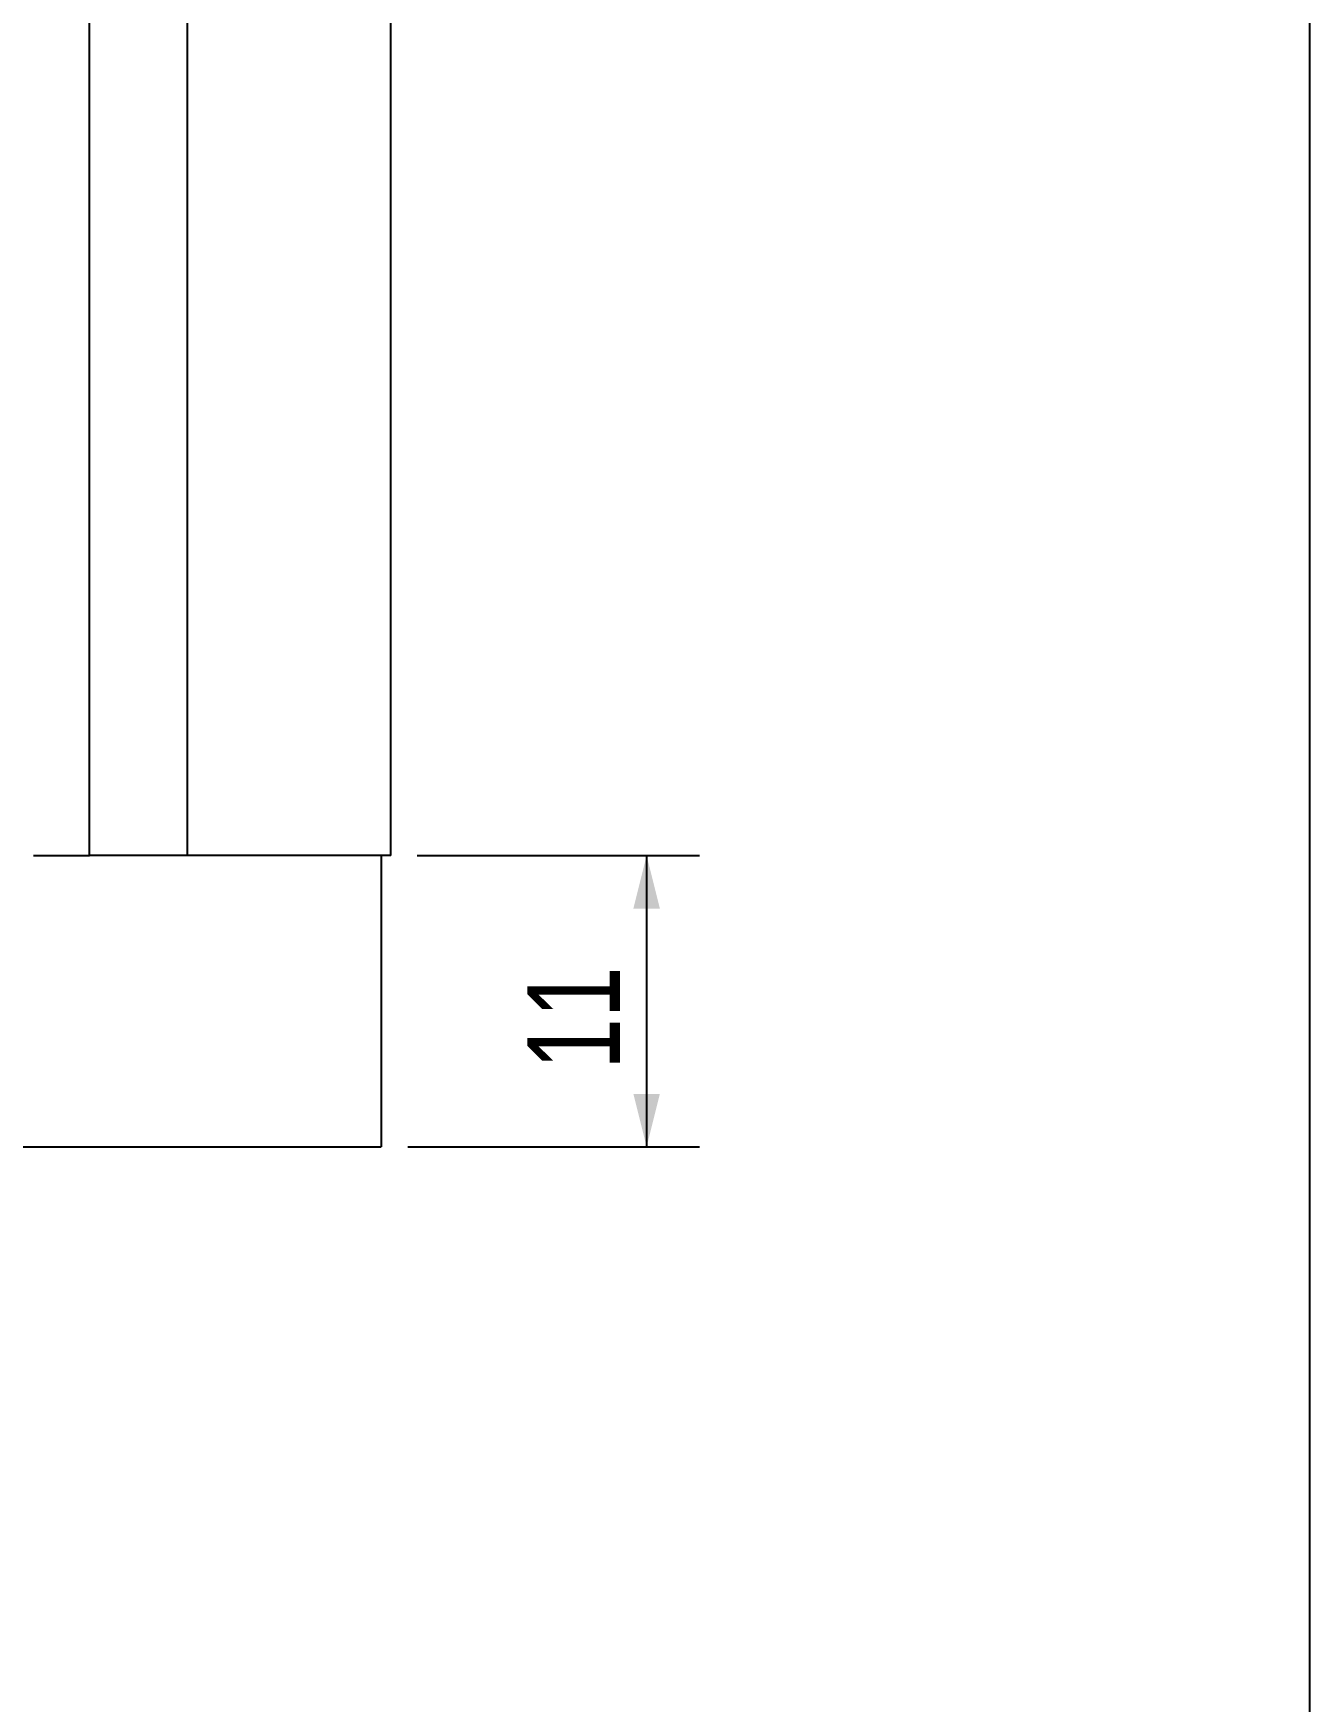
# Model space of a CAD drawing. Header units: millimetres. Extents: x 8 to 872, y 8 to 585.
# Drawn here: x 783.8 to 832, y 134.2 to 197.2 of the extents above; entities that cross this region are included whole.
import ezdxf

# ---------------------------------------------------------------- set-up
doc = ezdxf.new("R2010")
doc.units = ezdxf.units.MM
doc.layers.add('DIMENSIONS', color=2, linetype='Continuous')
doc.layers.add('OUTLINE', color=7, linetype='Continuous', lineweight=25)
doc.styles.add('SLDTEXTSTYLE0', font='TXT', dxfattribs={"width": 0.75})
doc.dimstyles.new('SLDDIMSTYLE2', dxfattribs={"dimtxt": 3.5, "dimasz": 2, "dimexe": 0, "dimexo": 0.0625, "dimgap": 0.875, "dimtad": 1, "dimrnd": 1e-09, "dimzin": 12, "dimdsep": 46, "dimtxsty": 'SLDTEXTSTYLE0', "dimsah": 1, "dimcen": 0.09, "dimadec": 0, "dimazin": 3, "dimtfac": 1, "dimtofl": 0, "dimtmove": 0, "dimatfit": 3, "dimfxl": 0, "dimfrac": 2, "dimtolj": 1, "dimtzin": 12, "dimarcsym": 0})

# ---------------------------------------------------------------- blocks, each defined once
blk = doc.blocks.new('_D_60')
at = {"layer": 'DIMENSIONS'}
for p, q in [((798.28, 166.189), (808.95, 166.189)), ((806.95, 166.189), (806.95, 155.189)), ((797.926, 155.189), (808.95, 155.189))]:
    blk.add_line(p, q, dxfattribs=at)
for points in [[(806.95, 166.189), (806.45, 164.189), (807.45, 164.189)], [(806.95, 155.189), (807.45, 157.189), (806.45, 157.189)]]:
    blk.add_solid(points, dxfattribs=at)
at = {"layer": 'DIMENSIONS', "insert": (802.438, 158.103), "char_height": 3.5, "attachment_point": 1, "rotation": 90, "style": 'SLDTEXTSTYLE0'}
blk.add_mtext('11', dxfattribs=at)

msp = doc.modelspace()

# ---------------------------------------------------------------- linework, layer by layer
at = {"layer": 'OUTLINE'}
for p, q in [((832, 585), (832, 8)), ((785.90051, 166.18876), (785.90051, 429.83342)), ((789.59975, 166.18876), (789.59975, 429.83342)), ((797.2799, 166.18876), (797.2799, 429.83342)), ((783.7799, 166.18876), (785.90051, 166.18876)), ((787.7799, 166.18876), (785.90051, 166.18876)), ((789.59975, 166.18876), (787.7799, 166.18876)), ((797.2799, 166.18876), (789.59975, 166.18876)), ((796.92557, 166.18876), (796.92557, 155.18876)), ((778.7799, 155.18876), (796.92557, 155.18876))]:
    msp.add_line(p, q, dxfattribs=at)

# ---------------------------------------------------------------- dimensions: what is measured, and where the dimension line sits
at = {"layer": 'DIMENSIONS'}
dim = msp.add_linear_dim(base=(806.94955, 155.18876), p1=(797.2799, 166.18876), p2=(796.92557, 155.18876), angle=90, dimstyle='SLDDIMSTYLE2', dxfattribs=at)
dim.commit()
dim.dimension.update_dxf_attribs({"geometry": '_D_60', "text_midpoint": (806.94955, 160.68876), "dimtype": 160})

doc.saveas('drawing.dxf')
